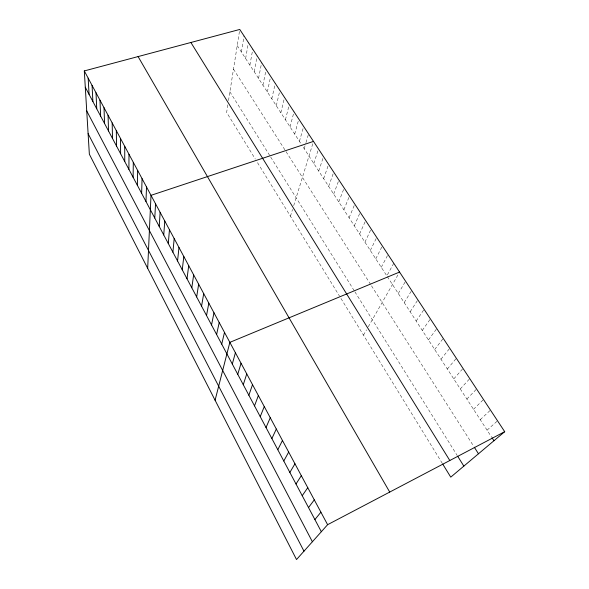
<?xml version="1.0" encoding="UTF-8"?>
<svg xmlns="http://www.w3.org/2000/svg" width="589" height="589" viewBox="0 0 589 589"><rect width="100%" height="100%" fill="white"/><g stroke="black" fill="none" stroke-linecap="round" stroke-linejoin="round"><path stroke-width="0.44" stroke-dasharray="2.94 2.21" d="M227.84 104.842L226.64 112.425L255.295 159.052M228.517 100.557L239.767 29.45M241.402 52.031L244.06 35.973M245.628 58.532L248.396 42.555M249.898 65.099L252.777 49.204M254.198 71.718L257.187 55.903M258.542 78.403L261.649 62.67M262.915 85.147L266.14 69.502M267.34 91.95L270.498 77.255M271.794 98.812L275.262 83.343M276.3 105.74L279.885 90.367M280.843 112.727L284.553 97.45M285.422 119.781L289.052 105.446M290.046 126.9L294.021 111.822M294.714 134.086L298.579 119.994M299.426 141.338L303.666 126.466M304.182 148.664L305.728 143.451M305.986 142.582L308.562 133.894M290.436 216.251L292.534 209.456M293.712 205.62L313.503 141.397M313.834 163.514L318.487 148.973M318.723 171.038L323.523 156.615M323.663 178.644L328.61 164.338M328.647 186.315L333.749 172.135M333.683 194.068L338.933 180.013M338.771 201.894L344.175 187.965M343.902 209.794L349.461 195.997M349.086 217.768L354.806 204.111M354.313 225.823L360.203 212.305M359.599 233.958L365.659 220.581M364.937 242.175L371.166 228.944M370.334 250.472L376.724 237.389M375.775 258.858L382.349 245.922M381.274 267.318L388.026 254.544M393.769 263.254L386.833 275.873L301.804 145.004M363.494 335.141L366.52 329.847M368.28 326.777L399.563 272.059M398.289 293.506L405.6 281.225M404.194 302.591L411.704 290.495M410.158 311.78L417.873 299.86M416.187 321.057L424.117 309.328M422.284 330.444L430.419 318.907M428.446 339.927L436.795 328.588M434.675 349.513L443.245 338.38M440.977 359.209L449.768 348.283M447.338 369.008L456.365 358.289M453.78 378.918L463.035 368.419M460.289 388.931L469.779 378.661M466.871 399.062L476.604 389.02M473.527 409.311L483.503 399.504M480.256 419.67L490.49 410.106M487.066 430.147L497.55 420.833M237.212 45.581L301.332 144.268M387.297 276.594L491.491 436.957M233.487 69.134L285.606 150.968M286.055 151.667L370.547 284.325M371.504 285.82L473.828 446.477M229.901 91.81L270.233 156.343M270.704 157.094L354.475 291.128M354.924 291.849L457.204 455.496M257.496 162.638L339.551 296.171M340.965 298.468L442.214 463.234"/><path stroke-width="0.88" d="M128.91 169.367L128.991 154.289M133.114 177.282L133.305 162.328M137.355 185.27L137.664 170.449M141.64 193.347L142.067 178.658M145.976 201.497L146.514 186.956M147.677 268.326L151.005 195.334L313.503 141.397M154.767 218.055L155.548 203.801M159.229 226.463L160.134 212.357M163.742 234.952L164.773 221M168.299 243.537L169.455 229.739M172.901 252.202L174.189 238.574M177.554 260.964L178.975 247.505M182.251 269.814L183.82 256.524M187.007 278.759L188.708 265.646M191.808 287.8L193.656 274.872M196.66 296.937L198.655 284.192M201.563 306.177L203.706 293.616M206.525 315.513L208.815 303.151M211.532 324.951L213.984 312.788M216.605 334.486L219.211 322.536M221.722 344.131L224.497 332.387M215.088 400.233L229.843 342.356L399.563 272.059M232.302 364.046L235.409 352.745M237.757 374.324L241.048 363.258M243.279 384.72L246.754 373.897M248.86 395.234L252.526 384.661M254.514 405.88L258.365 395.558M260.235 416.644L264.277 406.579M266.014 427.54L270.263 417.741M271.875 438.562L276.322 429.042M277.794 449.716L282.455 440.484M283.795 461.003L288.669 452.065M289.862 472.437L294.956 463.786M296.002 484.003L301.325 475.662M302.223 495.71L307.767 487.685M308.518 507.563L314.298 499.862M314.894 519.564L320.909 512.194M504.699 431.685L327.609 524.689L296.517 559.55L89.359 154.23L84.301 70.93L239.767 29.45L504.699 431.685L450.754 477.142L442.656 463.963M491.984 437.715L493.95 440.741M474.292 447.206L478.482 453.78M457.675 456.247L463.845 466.113M190.888 42.489L449.819 460.51M138.091 56.573L389.719 492.065M84.301 70.93L327.609 524.689M85.287 87.231L321.344 531.712M86.73 110.946L312.391 541.755M88.114 133.666L303.983 551.179M88.166 78.138L89.064 94.35M92.068 85.42L92.885 101.529M96.014 92.775L96.736 108.781M99.99 100.196L100.623 116.099M104.017 107.699L104.547 123.491M108.074 115.267L108.509 130.949M112.175 122.917L112.506 138.489M116.32 130.64L116.548 146.094M120.502 138.444L120.627 153.773M124.728 146.322L124.75 161.533"/></g></svg>
